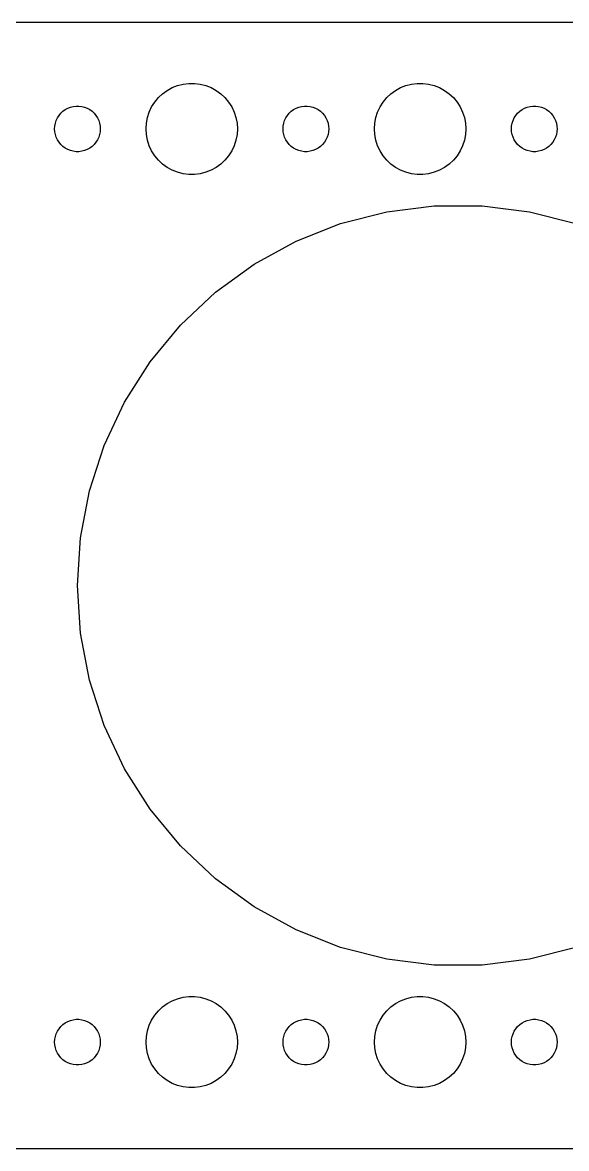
# Model space of a CAD drawing. Header units: metres. Extents: x -150 to 150, y -37 to 37.
# Drawn here: x 26.4 to 62.1, y -37 to 37 of the extents above; entities that cross this region are included whole.
import ezdxf

# ---------------------------------------------------------------- set-up
doc = ezdxf.new("R2010")
doc.units = ezdxf.units.M

msp = doc.modelspace()

# ---------------------------------------------------------------- linework, layer by layer
for p, q in [((144.814, 36.9901), (-144.814, 36.9901)), ((35.8925, 32.533), (36.2227, 32.7145)), ((36.2227, 32.7145), (36.5729, 32.8532)), ((36.5729, 32.8532), (36.9379, 32.9469)), ((36.9379, 32.9469), (37.3116, 32.9941)), ((37.3116, 32.9941), (37.6884, 32.9941)), ((37.6884, 32.9941), (38.0621, 32.9469)), ((38.0621, 32.9469), (38.427, 32.8532)), ((38.427, 32.8532), (38.7773, 32.7145)), ((38.7773, 32.7145), (39.1075, 32.533)), ((50.8925, 32.533), (51.2227, 32.7145)), ((51.2227, 32.7145), (51.5729, 32.8532)), ((51.5729, 32.8532), (51.9379, 32.9469)), ((51.9379, 32.9469), (52.3116, 32.9941)), ((52.3116, 32.9941), (52.6884, 32.9941)), ((52.6884, 32.9941), (53.0621, 32.9469)), ((53.0621, 32.9469), (53.427, 32.8532)), ((53.427, 32.8532), (53.7773, 32.7145)), ((53.7773, 32.7145), (54.1075, 32.533)), ((35.0729, 31.7634), (35.3131, 32.0536)), ((35.3131, 32.0536), (35.5877, 32.3115)), ((35.5877, 32.3115), (35.8925, 32.533)), ((39.1075, 32.533), (39.4123, 32.3115)), ((39.4123, 32.3115), (39.6869, 32.0536)), ((39.6869, 32.0536), (39.927, 31.7634)), ((50.0729, 31.7634), (50.3131, 32.0536)), ((50.3131, 32.0536), (50.5877, 32.3115)), ((50.5877, 32.3115), (50.8925, 32.533)), ((54.1075, 32.533), (54.4123, 32.3115)), ((54.4123, 32.3115), (54.6869, 32.0536)), ((54.6869, 32.0536), (54.927, 31.7634)), ((28.9065, 31.0268), (29.0439, 31.1558)), ((29.0439, 31.1558), (29.1963, 31.2665)), ((29.1963, 31.2665), (29.3613, 31.3572)), ((29.3613, 31.3572), (29.5365, 31.4266)), ((29.5365, 31.4266), (29.7189, 31.4734)), ((29.7189, 31.4734), (29.9058, 31.497)), ((29.9058, 31.497), (30.0942, 31.497)), ((30.0942, 31.497), (30.2811, 31.4734)), ((30.2811, 31.4734), (30.4635, 31.4266)), ((30.4635, 31.4266), (30.6387, 31.3572)), ((30.6387, 31.3572), (30.8037, 31.2665)), ((30.8037, 31.2665), (30.9561, 31.1558)), ((30.9561, 31.1558), (31.0934, 31.0268)), ((34.5942, 30.7461), (34.7107, 31.1044)), ((34.7107, 31.1044), (34.8711, 31.4453)), ((34.8711, 31.4453), (35.0729, 31.7634)), ((39.927, 31.7634), (40.1289, 31.4453)), ((40.1289, 31.4453), (40.2893, 31.1044)), ((40.2893, 31.1044), (40.4057, 30.7461)), ((43.9065, 31.0268), (44.0439, 31.1558)), ((44.0439, 31.1558), (44.1963, 31.2665)), ((44.1963, 31.2665), (44.3613, 31.3572)), ((44.3613, 31.3572), (44.5365, 31.4266)), ((44.5365, 31.4266), (44.7189, 31.4734)), ((44.7189, 31.4734), (44.9058, 31.497)), ((44.9058, 31.497), (45.0942, 31.497)), ((45.0942, 31.497), (45.2811, 31.4734)), ((45.2811, 31.4734), (45.4635, 31.4266)), ((45.4635, 31.4266), (45.6387, 31.3572)), ((45.6387, 31.3572), (45.8037, 31.2665)), ((45.8037, 31.2665), (45.9561, 31.1558)), ((45.9561, 31.1558), (46.0934, 31.0268)), ((49.5942, 30.7461), (49.7107, 31.1044)), ((49.7107, 31.1044), (49.8711, 31.4453)), ((49.8711, 31.4453), (50.0729, 31.7634)), ((54.927, 31.7634), (55.1289, 31.4453)), ((55.1289, 31.4453), (55.2893, 31.1044)), ((55.2893, 31.1044), (55.4057, 30.7461)), ((58.9065, 31.0268), (59.0439, 31.1558)), ((59.0439, 31.1558), (59.1963, 31.2665)), ((59.1963, 31.2665), (59.3613, 31.3572)), ((59.3613, 31.3572), (59.5365, 31.4266)), ((59.5365, 31.4266), (59.7189, 31.4734)), ((59.7189, 31.4734), (59.9058, 31.497)), ((59.9058, 31.497), (60.0942, 31.497)), ((60.0942, 31.497), (60.2811, 31.4734)), ((60.2811, 31.4734), (60.4635, 31.4266)), ((60.4635, 31.4266), (60.6387, 31.3572)), ((60.6387, 31.3572), (60.8037, 31.2665)), ((60.8037, 31.2665), (60.9561, 31.1558)), ((60.9561, 31.1558), (61.0934, 31.0268)), ((28.5118, 30.188), (28.5471, 30.373)), ((28.5471, 30.373), (28.6053, 30.5522)), ((28.6053, 30.5522), (28.6855, 30.7226)), ((28.6855, 30.7226), (28.7865, 30.8817)), ((28.7865, 30.8817), (28.9065, 31.0268)), ((31.0934, 31.0268), (31.2135, 30.8817)), ((31.2135, 30.8817), (31.3145, 30.7226)), ((31.3145, 30.7226), (31.3947, 30.5522)), ((31.3947, 30.5522), (31.4529, 30.373)), ((31.4529, 30.373), (31.4882, 30.188)), ((34.5, 30), (34.5237, 30.376)), ((34.5237, 30.376), (34.5942, 30.7461)), ((40.4057, 30.7461), (40.4763, 30.376)), ((40.4763, 30.376), (40.5, 30)), ((43.5118, 30.188), (43.5471, 30.373)), ((43.5471, 30.373), (43.6053, 30.5522)), ((43.6053, 30.5522), (43.6855, 30.7226)), ((43.6855, 30.7226), (43.7865, 30.8817)), ((43.7865, 30.8817), (43.9065, 31.0268)), ((46.0934, 31.0268), (46.2135, 30.8817)), ((46.2135, 30.8817), (46.3145, 30.7226)), ((46.3145, 30.7226), (46.3947, 30.5522)), ((46.3947, 30.5522), (46.4529, 30.373)), ((46.4529, 30.373), (46.4882, 30.188)), ((49.5, 30), (49.5237, 30.376)), ((49.5237, 30.376), (49.5942, 30.7461)), ((55.4057, 30.7461), (55.4763, 30.376)), ((55.4763, 30.376), (55.5, 30)), ((58.5118, 30.188), (58.5471, 30.373)), ((58.5471, 30.373), (58.6053, 30.5522)), ((58.6053, 30.5522), (58.6855, 30.7226)), ((58.6855, 30.7226), (58.7865, 30.8817)), ((58.7865, 30.8817), (58.9065, 31.0268)), ((61.0934, 31.0268), (61.2135, 30.8817)), ((61.2135, 30.8817), (61.3145, 30.7226)), ((61.3145, 30.7226), (61.3947, 30.5522)), ((61.3947, 30.5522), (61.4529, 30.373)), ((61.4529, 30.373), (61.4882, 30.188)), ((28.5, 30), (28.5118, 30.188)), ((28.5118, 29.812), (28.5, 30)), ((28.5471, 29.627), (28.5118, 29.812)), ((28.6053, 29.4478), (28.5471, 29.627)), ((31.4529, 29.627), (31.3947, 29.4478)), ((31.4882, 29.812), (31.4529, 29.627)), ((31.4882, 30.188), (31.5, 30)), ((31.5, 30), (31.4882, 29.812)), ((34.5237, 29.624), (34.5, 30)), ((34.5942, 29.2539), (34.5237, 29.624)), ((40.4763, 29.624), (40.4057, 29.2539)), ((40.5, 30), (40.4763, 29.624)), ((43.5, 30), (43.5118, 30.188)), ((43.5118, 29.812), (43.5, 30)), ((43.5471, 29.627), (43.5118, 29.812)), ((43.6053, 29.4478), (43.5471, 29.627)), ((46.4529, 29.627), (46.3947, 29.4478)), ((46.4882, 29.812), (46.4529, 29.627)), ((46.4882, 30.188), (46.5, 30)), ((46.5, 30), (46.4882, 29.812)), ((49.5237, 29.624), (49.5, 30)), ((49.5942, 29.2539), (49.5237, 29.624)), ((55.4763, 29.624), (55.4057, 29.2539)), ((55.5, 30), (55.4763, 29.624)), ((58.5, 30), (58.5118, 30.188)), ((58.5118, 29.812), (58.5, 30)), ((58.5471, 29.627), (58.5118, 29.812)), ((58.6053, 29.4478), (58.5471, 29.627)), ((61.4529, 29.627), (61.3947, 29.4478)), ((61.4882, 29.812), (61.4529, 29.627)), ((61.4882, 30.188), (61.5, 30)), ((61.5, 30), (61.4882, 29.812)), ((28.6855, 29.2774), (28.6053, 29.4478)), ((28.7865, 29.1183), (28.6855, 29.2774)), ((28.9065, 28.9732), (28.7865, 29.1183)), ((29.0439, 28.8442), (28.9065, 28.9732)), ((31.0934, 28.9732), (30.9561, 28.8442)), ((31.2135, 29.1183), (31.0934, 28.9732)), ((31.3145, 29.2774), (31.2135, 29.1183)), ((31.3947, 29.4478), (31.3145, 29.2774)), ((34.7107, 28.8956), (34.5942, 29.2539)), ((34.8711, 28.5547), (34.7107, 28.8956)), ((40.2893, 28.8956), (40.1289, 28.5547)), ((40.4057, 29.2539), (40.2893, 28.8956)), ((43.6855, 29.2774), (43.6053, 29.4478)), ((43.7865, 29.1183), (43.6855, 29.2774)), ((43.9065, 28.9732), (43.7865, 29.1183)), ((44.0439, 28.8442), (43.9065, 28.9732)), ((46.0934, 28.9732), (45.9561, 28.8442)), ((46.2135, 29.1183), (46.0934, 28.9732)), ((46.3145, 29.2774), (46.2135, 29.1183)), ((46.3947, 29.4478), (46.3145, 29.2774)), ((49.7107, 28.8956), (49.5942, 29.2539)), ((49.8711, 28.5547), (49.7107, 28.8956)), ((55.2893, 28.8956), (55.1289, 28.5547)), ((55.4057, 29.2539), (55.2893, 28.8956)), ((58.6855, 29.2774), (58.6053, 29.4478)), ((58.7865, 29.1183), (58.6855, 29.2774)), ((58.9065, 28.9732), (58.7865, 29.1183)), ((59.0439, 28.8442), (58.9065, 28.9732)), ((61.0934, 28.9732), (60.9561, 28.8442)), ((61.2135, 29.1183), (61.0934, 28.9732)), ((61.3145, 29.2774), (61.2135, 29.1183)), ((61.3947, 29.4478), (61.3145, 29.2774)), ((29.1963, 28.7335), (29.0439, 28.8442)), ((29.3613, 28.6427), (29.1963, 28.7335)), ((29.5365, 28.5734), (29.3613, 28.6427)), ((29.7189, 28.5266), (29.5365, 28.5734)), ((29.9058, 28.503), (29.7189, 28.5266)), ((30.0942, 28.503), (29.9058, 28.503)), ((30.2811, 28.5266), (30.0942, 28.503)), ((30.4635, 28.5734), (30.2811, 28.5266)), ((30.6387, 28.6427), (30.4635, 28.5734)), ((30.8037, 28.7335), (30.6387, 28.6427)), ((30.9561, 28.8442), (30.8037, 28.7335)), ((35.0729, 28.2366), (34.8711, 28.5547)), ((35.3131, 27.9464), (35.0729, 28.2366)), ((39.927, 28.2366), (39.6869, 27.9464)), ((40.1289, 28.5547), (39.927, 28.2366)), ((44.1963, 28.7335), (44.0439, 28.8442)), ((44.3613, 28.6427), (44.1963, 28.7335)), ((44.5365, 28.5734), (44.3613, 28.6427)), ((44.7189, 28.5266), (44.5365, 28.5734)), ((44.9058, 28.503), (44.7189, 28.5266)), ((45.0942, 28.503), (44.9058, 28.503)), ((45.2811, 28.5266), (45.0942, 28.503)), ((45.4635, 28.5734), (45.2811, 28.5266)), ((45.6387, 28.6427), (45.4635, 28.5734)), ((45.8037, 28.7335), (45.6387, 28.6427)), ((45.9561, 28.8442), (45.8037, 28.7335)), ((50.0729, 28.2366), (49.8711, 28.5547)), ((50.3131, 27.9464), (50.0729, 28.2366)), ((54.927, 28.2366), (54.6869, 27.9464)), ((55.1289, 28.5547), (54.927, 28.2366)), ((59.1963, 28.7335), (59.0439, 28.8442)), ((59.3613, 28.6427), (59.1963, 28.7335)), ((59.5365, 28.5734), (59.3613, 28.6427)), ((59.7189, 28.5266), (59.5365, 28.5734)), ((59.9058, 28.503), (59.7189, 28.5266)), ((60.0942, 28.503), (59.9058, 28.503)), ((60.2811, 28.5266), (60.0942, 28.503)), ((60.4635, 28.5734), (60.2811, 28.5266)), ((60.6387, 28.6427), (60.4635, 28.5734)), ((60.8037, 28.7335), (60.6387, 28.6427)), ((60.9561, 28.8442), (60.8037, 28.7335)), ((35.5877, 27.6884), (35.3131, 27.9464)), ((35.8925, 27.467), (35.5877, 27.6884)), ((36.2227, 27.2855), (35.8925, 27.467)), ((39.1075, 27.467), (38.7773, 27.2855)), ((39.4123, 27.6884), (39.1075, 27.467)), ((39.6869, 27.9464), (39.4123, 27.6884)), ((50.5877, 27.6884), (50.3131, 27.9464)), ((50.8925, 27.467), (50.5877, 27.6884)), ((51.2227, 27.2855), (50.8925, 27.467)), ((54.1075, 27.467), (53.7773, 27.2855)), ((54.4123, 27.6884), (54.1075, 27.467)), ((54.6869, 27.9464), (54.4123, 27.6884)), ((36.5729, 27.1468), (36.2227, 27.2855)), ((36.9379, 27.0531), (36.5729, 27.1468)), ((37.3116, 27.0059), (36.9379, 27.0531)), ((37.6884, 27.0059), (37.3116, 27.0059)), ((38.0621, 27.0531), (37.6884, 27.0059)), ((38.427, 27.1468), (38.0621, 27.0531)), ((38.7773, 27.2855), (38.427, 27.1468)), ((51.5729, 27.1468), (51.2227, 27.2855)), ((51.9379, 27.0531), (51.5729, 27.1468)), ((52.3116, 27.0059), (51.9379, 27.0531)), ((52.6884, 27.0059), (52.3116, 27.0059)), ((53.0621, 27.0531), (52.6884, 27.0059)), ((53.427, 27.1468), (53.0621, 27.0531)), ((53.7773, 27.2855), (53.427, 27.1468)), ((47.2746, 23.7764), (50.3155, 24.5572)), ((50.3155, 24.5572), (53.4302, 24.9507)), ((53.4302, 24.9507), (56.5698, 24.9507)), ((56.5698, 24.9507), (59.6845, 24.5572)), ((59.6845, 24.5572), (62.7254, 23.7764)), ((44.3555, 22.6207), (47.2746, 23.7764)), ((41.6043, 21.1082), (44.3555, 22.6207)), ((39.0644, 19.2628), (41.6043, 21.1082)), ((36.7758, 17.1137), (39.0644, 19.2628)), ((34.7746, 14.6946), (36.7758, 17.1137)), ((33.0923, 12.0438), (34.7746, 14.6946)), ((31.7556, 9.20311), (33.0923, 12.0438)), ((30.7854, 6.21724), (31.7556, 9.20311)), ((30.1971, 3.13332), (30.7854, 6.21724)), ((30, 0), (30.1971, 3.13332)), ((30.1971, -3.13332), (30, 0)), ((30.7854, -6.21724), (30.1971, -3.13332)), ((31.7556, -9.20311), (30.7854, -6.21724)), ((33.0923, -12.0438), (31.7556, -9.20311)), ((34.7746, -14.6946), (33.0923, -12.0438)), ((36.7758, -17.1137), (34.7746, -14.6946)), ((39.0644, -19.2628), (36.7758, -17.1137)), ((41.6043, -21.1082), (39.0644, -19.2628)), ((44.3555, -22.6207), (41.6043, -21.1082)), ((47.2746, -23.7764), (44.3555, -22.6207)), ((50.3155, -24.5572), (47.2746, -23.7764)), ((62.7254, -23.7764), (59.6845, -24.5572)), ((53.4302, -24.9507), (50.3155, -24.5572)), ((56.5698, -24.9507), (53.4302, -24.9507)), ((59.6845, -24.5572), (56.5698, -24.9507)), ((35.8925, -27.467), (36.2227, -27.2855)), ((36.2227, -27.2855), (36.5729, -27.1468)), ((36.5729, -27.1468), (36.9379, -27.0531)), ((36.9379, -27.0531), (37.3116, -27.0059)), ((37.3116, -27.0059), (37.6884, -27.0059)), ((37.6884, -27.0059), (38.0621, -27.0531)), ((38.0621, -27.0531), (38.427, -27.1468)), ((38.427, -27.1468), (38.7773, -27.2855)), ((38.7773, -27.2855), (39.1075, -27.467)), ((50.8925, -27.467), (51.2227, -27.2855)), ((51.2227, -27.2855), (51.5729, -27.1468)), ((51.5729, -27.1468), (51.9379, -27.0531)), ((51.9379, -27.0531), (52.3116, -27.0059)), ((52.3116, -27.0059), (52.6884, -27.0059)), ((52.6884, -27.0059), (53.0621, -27.0531)), ((53.0621, -27.0531), (53.427, -27.1468)), ((53.427, -27.1468), (53.7773, -27.2855)), ((53.7773, -27.2855), (54.1075, -27.467)), ((35.0729, -28.2366), (35.3131, -27.9464)), ((35.3131, -27.9464), (35.5877, -27.6884)), ((35.5877, -27.6884), (35.8925, -27.467)), ((39.1075, -27.467), (39.4123, -27.6884)), ((39.4123, -27.6884), (39.6869, -27.9464)), ((39.6869, -27.9464), (39.927, -28.2366)), ((50.0729, -28.2366), (50.3131, -27.9464)), ((50.3131, -27.9464), (50.5877, -27.6884)), ((50.5877, -27.6884), (50.8925, -27.467)), ((54.1075, -27.467), (54.4123, -27.6884)), ((54.4123, -27.6884), (54.6869, -27.9464)), ((54.6869, -27.9464), (54.927, -28.2366)), ((28.9065, -28.9732), (29.0439, -28.8442)), ((29.0439, -28.8442), (29.1963, -28.7335)), ((29.1963, -28.7335), (29.3613, -28.6427)), ((29.3613, -28.6427), (29.5365, -28.5734)), ((29.5365, -28.5734), (29.7189, -28.5266)), ((29.7189, -28.5266), (29.9058, -28.503)), ((29.9058, -28.503), (30.0942, -28.503)), ((30.0942, -28.503), (30.2811, -28.5266)), ((30.2811, -28.5266), (30.4635, -28.5734)), ((30.4635, -28.5734), (30.6387, -28.6427)), ((30.6387, -28.6427), (30.8037, -28.7335)), ((30.8037, -28.7335), (30.9561, -28.8442)), ((30.9561, -28.8442), (31.0934, -28.9732)), ((34.7107, -28.8956), (34.8711, -28.5547)), ((34.8711, -28.5547), (35.0729, -28.2366)), ((39.927, -28.2366), (40.1289, -28.5547)), ((40.1289, -28.5547), (40.2893, -28.8956)), ((43.9065, -28.9732), (44.0439, -28.8442)), ((44.0439, -28.8442), (44.1963, -28.7335)), ((44.1963, -28.7335), (44.3613, -28.6427)), ((44.3613, -28.6427), (44.5365, -28.5734)), ((44.5365, -28.5734), (44.7189, -28.5266)), ((44.7189, -28.5266), (44.9058, -28.503)), ((44.9058, -28.503), (45.0942, -28.503)), ((45.0942, -28.503), (45.2811, -28.5266)), ((45.2811, -28.5266), (45.4635, -28.5734)), ((45.4635, -28.5734), (45.6387, -28.6427)), ((45.6387, -28.6427), (45.8037, -28.7335)), ((45.8037, -28.7335), (45.9561, -28.8442)), ((45.9561, -28.8442), (46.0934, -28.9732)), ((49.7107, -28.8956), (49.8711, -28.5547)), ((49.8711, -28.5547), (50.0729, -28.2366)), ((54.927, -28.2366), (55.1289, -28.5547)), ((55.1289, -28.5547), (55.2893, -28.8956)), ((58.9065, -28.9732), (59.0439, -28.8442)), ((59.0439, -28.8442), (59.1963, -28.7335)), ((59.1963, -28.7335), (59.3613, -28.6427)), ((59.3613, -28.6427), (59.5365, -28.5734)), ((59.5365, -28.5734), (59.7189, -28.5266)), ((59.7189, -28.5266), (59.9058, -28.503)), ((59.9058, -28.503), (60.0942, -28.503)), ((60.0942, -28.503), (60.2811, -28.5266)), ((60.2811, -28.5266), (60.4635, -28.5734)), ((60.4635, -28.5734), (60.6387, -28.6427)), ((60.6387, -28.6427), (60.8037, -28.7335)), ((60.8037, -28.7335), (60.9561, -28.8442)), ((60.9561, -28.8442), (61.0934, -28.9732)), ((28.5471, -29.627), (28.6053, -29.4478)), ((28.6053, -29.4478), (28.6855, -29.2774)), ((28.6855, -29.2774), (28.7865, -29.1183)), ((28.7865, -29.1183), (28.9065, -28.9732)), ((31.0934, -28.9732), (31.2135, -29.1183)), ((31.2135, -29.1183), (31.3145, -29.2774)), ((31.3145, -29.2774), (31.3947, -29.4478)), ((31.3947, -29.4478), (31.4529, -29.627)), ((34.5237, -29.624), (34.5942, -29.2539)), ((34.5942, -29.2539), (34.7107, -28.8956)), ((40.2893, -28.8956), (40.4057, -29.2539)), ((40.4057, -29.2539), (40.4763, -29.624)), ((43.5471, -29.627), (43.6053, -29.4478)), ((43.6053, -29.4478), (43.6855, -29.2774)), ((43.6855, -29.2774), (43.7865, -29.1183)), ((43.7865, -29.1183), (43.9065, -28.9732)), ((46.0934, -28.9732), (46.2135, -29.1183)), ((46.2135, -29.1183), (46.3145, -29.2774)), ((46.3145, -29.2774), (46.3947, -29.4478)), ((46.3947, -29.4478), (46.4529, -29.627)), ((49.5237, -29.624), (49.5942, -29.2539)), ((49.5942, -29.2539), (49.7107, -28.8956)), ((55.2893, -28.8956), (55.4057, -29.2539)), ((55.4057, -29.2539), (55.4763, -29.624)), ((58.5471, -29.627), (58.6053, -29.4478)), ((58.6053, -29.4478), (58.6855, -29.2774)), ((58.6855, -29.2774), (58.7865, -29.1183)), ((58.7865, -29.1183), (58.9065, -28.9732)), ((61.0934, -28.9732), (61.2135, -29.1183)), ((61.2135, -29.1183), (61.3145, -29.2774)), ((61.3145, -29.2774), (61.3947, -29.4478)), ((61.3947, -29.4478), (61.4529, -29.627)), ((28.5, -30), (28.5118, -29.812)), ((28.5118, -30.188), (28.5, -30)), ((28.5118, -29.812), (28.5471, -29.627)), ((28.5471, -30.373), (28.5118, -30.188)), ((31.4529, -29.627), (31.4882, -29.812)), ((31.4882, -30.188), (31.4529, -30.373)), ((31.4882, -29.812), (31.5, -30)), ((31.5, -30), (31.4882, -30.188)), ((34.5, -30), (34.5237, -29.624)), ((34.5237, -30.376), (34.5, -30)), ((40.4763, -29.624), (40.5, -30)), ((40.5, -30), (40.4763, -30.376)), ((43.5, -30), (43.5118, -29.812)), ((43.5118, -30.188), (43.5, -30)), ((43.5118, -29.812), (43.5471, -29.627)), ((43.5471, -30.373), (43.5118, -30.188)), ((46.4529, -29.627), (46.4882, -29.812)), ((46.4882, -30.188), (46.4529, -30.373)), ((46.4882, -29.812), (46.5, -30)), ((46.5, -30), (46.4882, -30.188)), ((49.5, -30), (49.5237, -29.624)), ((49.5237, -30.376), (49.5, -30)), ((55.4763, -29.624), (55.5, -30)), ((55.5, -30), (55.4763, -30.376)), ((58.5, -30), (58.5118, -29.812)), ((58.5118, -30.188), (58.5, -30)), ((58.5118, -29.812), (58.5471, -29.627)), ((58.5471, -30.373), (58.5118, -30.188)), ((61.4529, -29.627), (61.4882, -29.812)), ((61.4882, -30.188), (61.4529, -30.373)), ((61.4882, -29.812), (61.5, -30)), ((61.5, -30), (61.4882, -30.188)), ((28.6053, -30.5522), (28.5471, -30.373)), ((28.6855, -30.7226), (28.6053, -30.5522)), ((28.7865, -30.8817), (28.6855, -30.7226)), ((28.9065, -31.0268), (28.7865, -30.8817)), ((29.0439, -31.1558), (28.9065, -31.0268)), ((31.0934, -31.0268), (30.9561, -31.1558)), ((31.2135, -30.8817), (31.0934, -31.0268)), ((31.3145, -30.7226), (31.2135, -30.8817)), ((31.3947, -30.5522), (31.3145, -30.7226)), ((31.4529, -30.373), (31.3947, -30.5522)), ((34.5942, -30.7461), (34.5237, -30.376)), ((34.7107, -31.1044), (34.5942, -30.7461)), ((40.4057, -30.7461), (40.2893, -31.1044)), ((40.4763, -30.376), (40.4057, -30.7461)), ((43.6053, -30.5522), (43.5471, -30.373)), ((43.6855, -30.7226), (43.6053, -30.5522)), ((43.7865, -30.8817), (43.6855, -30.7226)), ((43.9065, -31.0268), (43.7865, -30.8817)), ((44.0439, -31.1558), (43.9065, -31.0268)), ((46.0934, -31.0268), (45.9561, -31.1558)), ((46.2135, -30.8817), (46.0934, -31.0268)), ((46.3145, -30.7226), (46.2135, -30.8817)), ((46.3947, -30.5522), (46.3145, -30.7226)), ((46.4529, -30.373), (46.3947, -30.5522)), ((49.5942, -30.7461), (49.5237, -30.376)), ((49.7107, -31.1044), (49.5942, -30.7461)), ((55.4057, -30.7461), (55.2893, -31.1044)), ((55.4763, -30.376), (55.4057, -30.7461)), ((58.6053, -30.5522), (58.5471, -30.373)), ((58.6855, -30.7226), (58.6053, -30.5522)), ((58.7865, -30.8817), (58.6855, -30.7226)), ((58.9065, -31.0268), (58.7865, -30.8817)), ((59.0439, -31.1558), (58.9065, -31.0268)), ((61.0934, -31.0268), (60.9561, -31.1558)), ((61.2135, -30.8817), (61.0934, -31.0268)), ((61.3145, -30.7226), (61.2135, -30.8817)), ((61.3947, -30.5522), (61.3145, -30.7226)), ((61.4529, -30.373), (61.3947, -30.5522)), ((29.1963, -31.2665), (29.0439, -31.1558)), ((29.3613, -31.3572), (29.1963, -31.2665)), ((29.5365, -31.4266), (29.3613, -31.3572)), ((29.7189, -31.4734), (29.5365, -31.4266)), ((29.9058, -31.497), (29.7189, -31.4734)), ((30.0942, -31.497), (29.9058, -31.497)), ((30.2811, -31.4734), (30.0942, -31.497)), ((30.4635, -31.4266), (30.2811, -31.4734)), ((30.6387, -31.3572), (30.4635, -31.4266)), ((30.8037, -31.2665), (30.6387, -31.3572)), ((30.9561, -31.1558), (30.8037, -31.2665)), ((34.8711, -31.4453), (34.7107, -31.1044)), ((35.0729, -31.7634), (34.8711, -31.4453)), ((35.3131, -32.0536), (35.0729, -31.7634)), ((39.927, -31.7634), (39.6869, -32.0536)), ((40.1289, -31.4453), (39.927, -31.7634)), ((40.2893, -31.1044), (40.1289, -31.4453)), ((44.1963, -31.2665), (44.0439, -31.1558)), ((44.3613, -31.3572), (44.1963, -31.2665)), ((44.5365, -31.4266), (44.3613, -31.3572)), ((44.7189, -31.4734), (44.5365, -31.4266)), ((44.9058, -31.497), (44.7189, -31.4734)), ((45.0942, -31.497), (44.9058, -31.497)), ((45.2811, -31.4734), (45.0942, -31.497)), ((45.4635, -31.4266), (45.2811, -31.4734)), ((45.6387, -31.3572), (45.4635, -31.4266)), ((45.8037, -31.2665), (45.6387, -31.3572)), ((45.9561, -31.1558), (45.8037, -31.2665)), ((49.8711, -31.4453), (49.7107, -31.1044)), ((50.0729, -31.7634), (49.8711, -31.4453)), ((50.3131, -32.0536), (50.0729, -31.7634)), ((54.927, -31.7634), (54.6869, -32.0536)), ((55.1289, -31.4453), (54.927, -31.7634)), ((55.2893, -31.1044), (55.1289, -31.4453)), ((59.1963, -31.2665), (59.0439, -31.1558)), ((59.3613, -31.3572), (59.1963, -31.2665)), ((59.5365, -31.4266), (59.3613, -31.3572)), ((59.7189, -31.4734), (59.5365, -31.4266)), ((59.9058, -31.497), (59.7189, -31.4734)), ((60.0942, -31.497), (59.9058, -31.497)), ((60.2811, -31.4734), (60.0942, -31.497)), ((60.4635, -31.4266), (60.2811, -31.4734)), ((60.6387, -31.3572), (60.4635, -31.4266)), ((60.8037, -31.2665), (60.6387, -31.3572)), ((60.9561, -31.1558), (60.8037, -31.2665)), ((35.5877, -32.3115), (35.3131, -32.0536)), ((35.8925, -32.533), (35.5877, -32.3115)), ((36.2227, -32.7145), (35.8925, -32.533)), ((39.1075, -32.533), (38.7773, -32.7145)), ((39.4123, -32.3115), (39.1075, -32.533)), ((39.6869, -32.0536), (39.4123, -32.3115)), ((50.5877, -32.3115), (50.3131, -32.0536)), ((50.8925, -32.533), (50.5877, -32.3115)), ((51.2227, -32.7145), (50.8925, -32.533)), ((54.1075, -32.533), (53.7773, -32.7145)), ((54.4123, -32.3115), (54.1075, -32.533)), ((54.6869, -32.0536), (54.4123, -32.3115)), ((36.5729, -32.8532), (36.2227, -32.7145)), ((36.9379, -32.9469), (36.5729, -32.8532)), ((37.3116, -32.9941), (36.9379, -32.9469)), ((37.6884, -32.9941), (37.3116, -32.9941)), ((38.0621, -32.9469), (37.6884, -32.9941)), ((38.427, -32.8532), (38.0621, -32.9469)), ((38.7773, -32.7145), (38.427, -32.8532)), ((51.5729, -32.8532), (51.2227, -32.7145)), ((51.9379, -32.9469), (51.5729, -32.8532)), ((52.3116, -32.9941), (51.9379, -32.9469)), ((52.6884, -32.9941), (52.3116, -32.9941)), ((53.0621, -32.9469), (52.6884, -32.9941)), ((53.427, -32.8532), (53.0621, -32.9469)), ((53.7773, -32.7145), (53.427, -32.8532)), ((-144.814, -36.9901), (144.814, -36.9901))]:
    msp.add_line(p, q)

doc.saveas('drawing.dxf')
